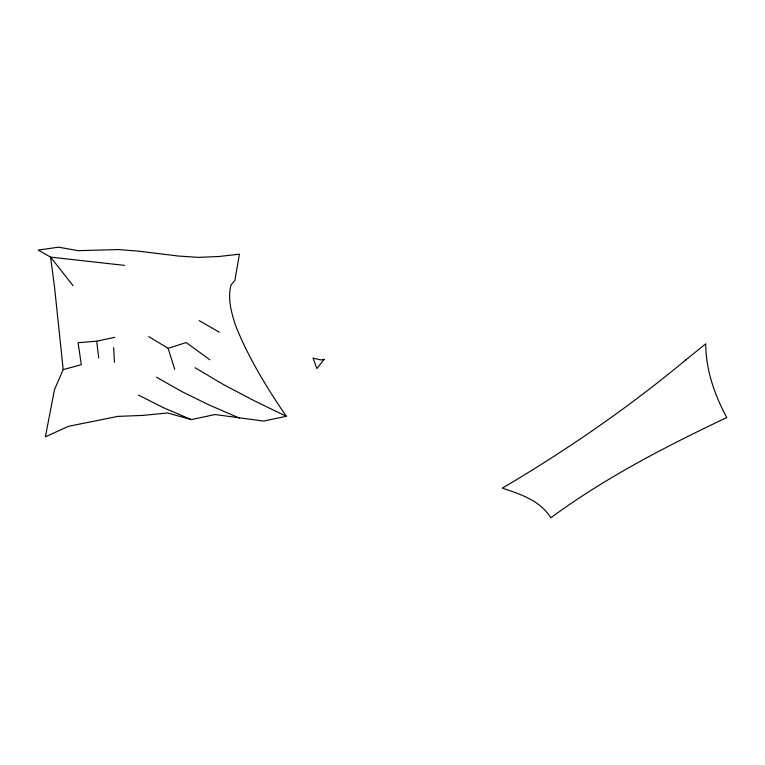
<?xml version="1.0" encoding="UTF-8"?>
<svg xmlns="http://www.w3.org/2000/svg" width="765" height="765" viewBox="0 0 765 765"><rect width="100%" height="100%" fill="white"/><g stroke="black" fill="none" stroke-linecap="round" stroke-linejoin="round"><path stroke-width="1.15" d="M124.542 265.388L50.605 257.117L54.64 288.032L63.189 369.591L54.458 389.72L45.393 436.844L68.429 426.325L117.82 416.389L142.768 415.414L167.525 412.976L191.269 419.593L215.07 414.534L263.59 421.066L286.32 416.294C266.593 387.482 248.309 357.59 235.381 325.049C231.336 312.235 227.482 298.541 230.954 285.135L234.874 280.344L239.435 254.181L219 256.485L198.565 257.384L178.427 256.046L138.886 251.188L118.91 249.572L78.183 250.671L58.57 247.181L38.25 250.078L50.605 257.117L73.048 285.699M148.754 336.638L168.118 348.314L186.23 342.557L209.83 359.789M63.189 369.591L81.339 364.714L78.068 342.701L96.715 341.19L114.74 337.336M191.269 419.593L163.452 407.697L138.532 395.113M239.34 418.072L209.036 404.943L181.544 391.441L156.567 377.212M286.32 416.294L254.372 400.831L223.533 384.613L195.152 367.745M199.187 320.611L219.297 332.201M168.118 348.314L174.755 369.399M96.715 341.19L98.685 358.039M113.66 347.635L114.425 362.275M324.188 359.359L316.853 368.539L313.057 358.106L320.736 359.942L324.188 359.359M685.861 359.866C628.371 407.659 566.702 450.164 502.337 488.137C520.42 494.19 540.281 500.52 550.79 517.819C605.345 477.609 665.713 446.55 726.75 417.537C714.529 394.769 705.808 369.944 705.741 343.829L685.861 359.866"/></g></svg>
